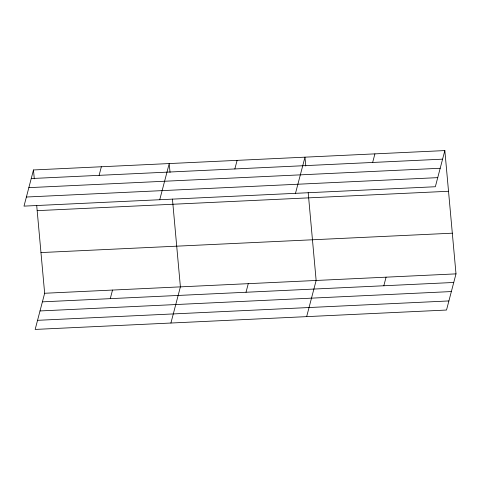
<?xml version="1.0" encoding="UTF-8"?>
<svg xmlns="http://www.w3.org/2000/svg" width="480" height="480" viewBox="0 0 480 480"><rect width="100%" height="100%" fill="white"/><g stroke="black" fill="none" stroke-linecap="round" stroke-linejoin="round"><path stroke-width="0.72" d="M33.486 169.956L24 206.124L435.348 186.738L444.84 150.576L33.486 169.956L34.29 178.836M36.702 205.47L44.652 293.262L35.16 329.424L446.514 310.044L456 273.876L444.84 150.576M99.108 175.344L101.358 166.758M110.268 298.65L112.524 290.064M159.744 199.728L169.23 163.56L170.034 172.44M170.91 323.028L180.396 286.866L172.446 199.074M234.852 168.948L237.108 160.362M246.018 292.254L248.268 283.668M295.494 193.332L304.98 157.164L305.784 166.044M306.654 316.632L316.14 280.47L308.196 192.678M372.654 162.456L374.91 153.87M383.82 285.762L386.07 277.176M31.236 178.542L442.584 159.162M28.848 187.644L440.196 168.264M26.388 197.022L437.736 177.642M37.17 210.648L448.524 191.268M40.968 252.57L452.316 233.19M44.652 293.262L456 273.876M42.396 301.848L453.75 282.468M40.008 310.944L451.362 291.564M37.548 320.322L448.902 300.942"/></g></svg>
